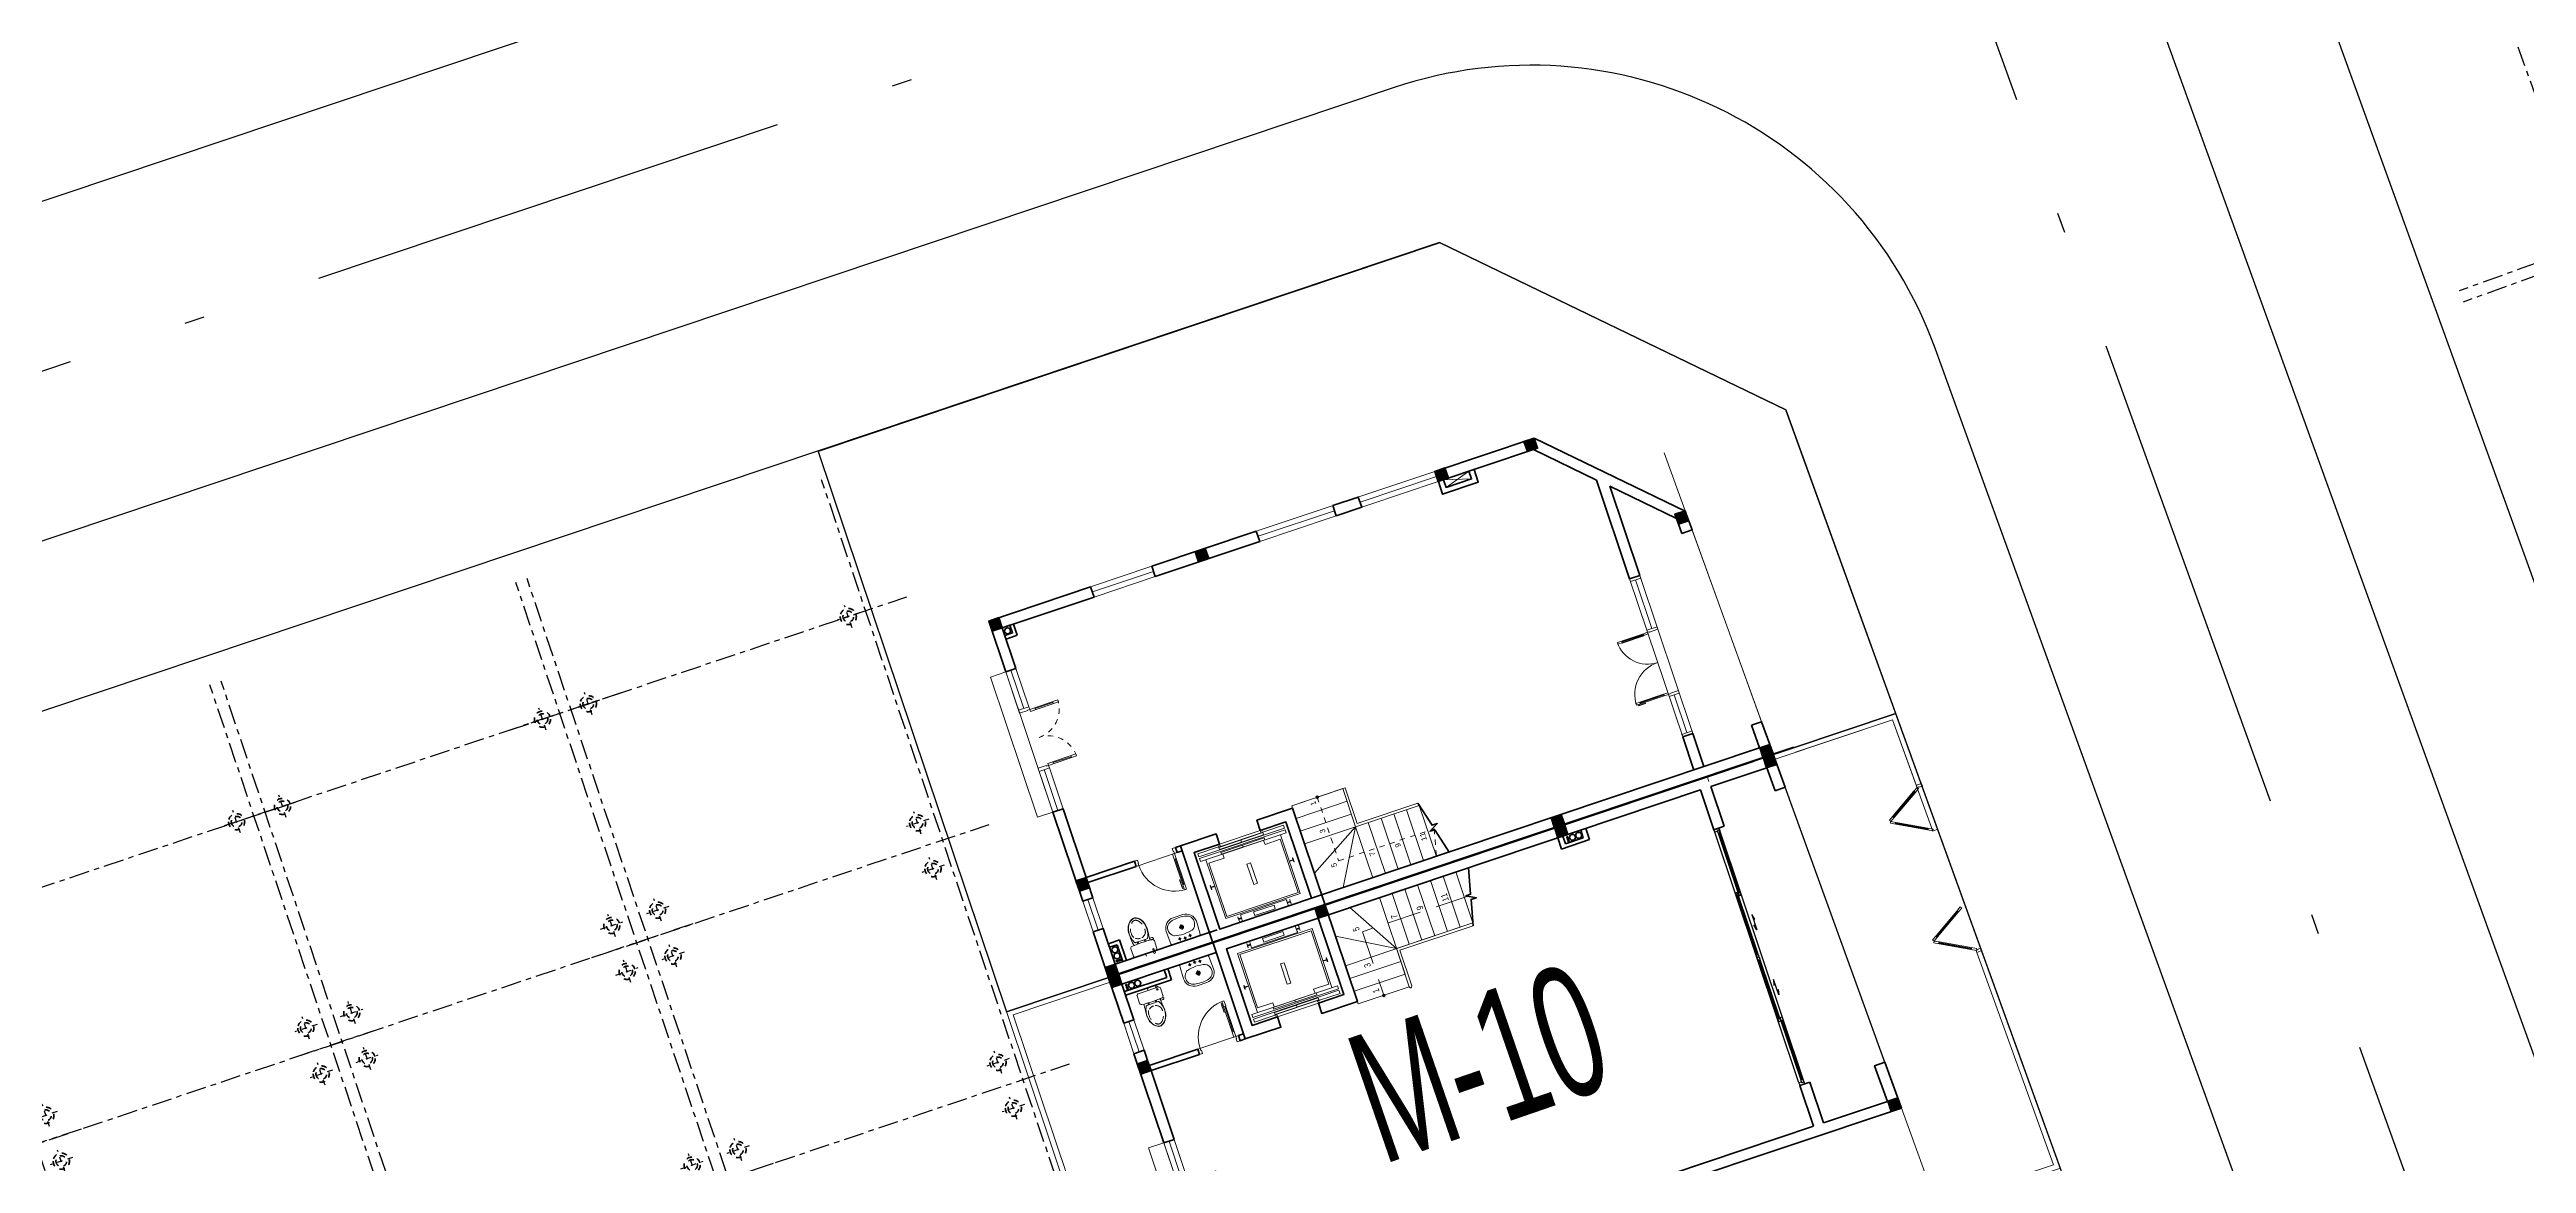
# Model space of a CAD drawing. Header units: metres. Extents: x 568006 to 1139366, y 2064802 to 4131555.
# Drawn here: x 569764.43 to 569810.5, y 2065996.9 to 2066017.63 of the extents above; entities that cross this region are included whole.
import ezdxf
from ezdxf.enums import TextEntityAlignment as Align
from ezdxf.xclip import XClip

# ---------------------------------------------------------------- set-up
doc = ezdxf.new("R2010")
doc.units = ezdxf.units.M
doc.header["$XCLIPFRAME"] = 0
for name, pattern in [('$AUDIT_BAD_LTYPE2', [0]), ('ACAD_ISO10W100', [18.5, 12, -3, 0.5, -3]), ('CENTER', [2, 1.25, -0.25, 0.25, -0.25]), ('CENTER2', [1.125, 0.75, -0.125, 0.125, -0.125]), ('HIDDEN', [0.375, 0.25, -0.125]), ('HIDDEN2', [0.1875, 0.125, -0.0625]), ('xref-thap C (mb tang 32-2)$0$HIDDEN', [0.375, 0.25, -0.125])]:
    doc.linetypes.add(name, pattern=pattern)
doc.layers.get('0').update_dxf_attribs({"linetype": 'CONTINUOUS'})
doc.layers.get('DEFPOINTS').update_dxf_attribs({"color": 152, "linetype": 'CONTINUOUS'})
for name, color, linetype, lineweight in [('-CONCRETE', 1, 'CONTINUOUS', 35), ('-DIM', 9, 'CONTINUOUS', 13), ('-DOOR', 137, 'CONTINUOUS', 9), ('-FURNITURE', 46, 'CONTINUOUS', 9), ('-HATCH', 8, 'CONTINUOUS', 5), ('-KH', 143, 'CONTINUOUS', 13), ('-LINE1', 7, 'CONTINUOUS', 18), ('-LINE2', 252, 'CONTINUOUS', 9), ('-TEXT', 7, 'CONTINUOUS', 15), ('-WALL', 4, 'CONTINUOUS', 35), ('A-KY HIEU', 34, 'CONTINUOUS', 20), ('E- RANH GIOI', 1, 'CENTER', 13), ('EC-Thiet bi', 8, 'CONTINUOUS', 25), ('hung-demlonha', 7, 'CONTINUOUS', 15)]:
    doc.layers.add(name, color=color, linetype=linetype, lineweight=lineweight)
for name, color, linetype in [('01.AXIS', 160, 'CENTER2'), ('APOLIC', 7, 'CONTINUOUS'), ('CDC.01.AXIS', 160, 'CENTER2'), ('datOlienke', 42, 'CONTINUOUS'), ('ghi_chu', 7, 'CONTINUOUS'), ('LogDg', 7, 'CONTINUOUS'), ('LoLK', 6, 'CONTINUOUS'), ('TimDg', 222, 'CONTINUOUS'), ('ViaHeS', 32, 'CONTINUOUS')]:
    doc.layers.add(name, color=color, linetype=linetype)
doc.styles.add('kieuchuDim', font='arial.ttf', dxfattribs={"width": 0.75})
doc.styles.add('QH1', font='arialbd.ttf', dxfattribs={"width": 0.8})
doc.styles.add('T1', font='', dxfattribs={"height": 200})
doc.styles.get('T1').set_extended_font_data('VNgeometric Light')

# ---------------------------------------------------------------- blocks, each defined once
blk = doc.blocks.new('A$C33BC4D2A')
at = {"layer": 'A-KY HIEU', "color": 0, "const_width": 1.022}
blk.add_lwpolyline([(14.345, -292.097), (14.345, -4.903), (414.985, -4.903), (414.985, -292.097)], close=True, dxfattribs=at)
at = {"layer": 'DEFPOINTS', "color": 125}
blk.add_lwpolyline([(0, -297), (420, -297), (420, 0), (0, 0)], close=True, dxfattribs=at)
blk = doc.blocks.new('A$C758D662A')
at = {"linetype": 'HIDDEN', "ltscale": 500}
for radius in [300, 200]:
    blk.add_circle((0, 0), radius, dxfattribs=at)
at = {"layer": 'CDC.01.AXIS', "ltscale": 200}
for p, q in [((437, 0), (-437, 0)), ((0, 437), (0, -437))]:
    blk.add_line(p, q, dxfattribs=at)
blk = doc.blocks.new('MAU M1SH')
at = {"layer": '01.AXIS', "ltscale": 500}
for p, q in [((-370, 15724), (-370, -2671)), ((5410, 15724), (5410, -2671)), ((-1468, 14700), (6323, 14700)), ((-1468, 9100), (6323, 9100)), ((-1468, 4400), (6323, 4400)), ((-1575, -100), (6216, -100))]:
    blk.add_line(p, q, dxfattribs=at)
at = {"xscale": 0.5, "yscale": 0.5, "zscale": 0.5}
for p in [(-30, 14700), (5070, 14700), (-30, 9550), (5070, 9550), (-30, 8650), (5070, 8650), (-30, 4850), (5070, 4850), (-30, 3950), (5070, 3950), (-30, -100), (5070, -100)]:
    blk.add_blockref('A$C758D662A', p, dxfattribs=at)
blk = doc.blocks.new('X-5M-DH-2-CORE$0$A$C75E80C28')
at = {"layer": '-LINE2', "linetype": 'Continuous', "ltscale": 2}
for p, q in [((-731, -149), (731, -149)), ((-731, -1305), (-731, -149)), ((-700, -179), (700, -179)), ((-700, -1225), (-700, -179)), ((-557, -113), (-560, -113)), ((-510, -22), (-510, -51)), ((-507, -22), (-510, -22)), ((-510, -109), (-510, -79)), ((-507, -22), (-507, -51)), ((-507, -109), (-507, -79)), ((-456, -57), (-501, -57)), ((-456, -60), (-501, -60)), ((-456, -70), (-501, -70)), ((-456, -73), (-501, -73)), ((-453, -63), (-453, -67)), ((-450, -63), (-450, -67)), ((450, -63), (450, -67)), ((453, -63), (453, -67)), ((456, -57), (501, -57)), ((456, -60), (501, -60)), ((456, -70), (501, -70)), ((456, -73), (501, -73)), ((457, -113), (460, -113)), ((507, -22), (510, -22)), ((507, -22), (507, -51)), ((507, -109), (507, -79)), ((510, -22), (510, -51)), ((510, -109), (510, -79)), ((700, -1225), (700, -179)), ((731, -1305), (731, -149)), ((840, -1305), (-840, -1305)), ((-840, -1365), (-840, -1305)), ((840, -1365), (-840, -1365)), ((-700, -1225), (-400, -1225)), ((425, -1309), (-425, -1309)), ((-425, -1343), (-425, -1309)), ((425, -1343), (-425, -1343)), ((-400, -1305), (-400, -1225)), ((0, -1309), (0, -1343)), ((700, -1225), (400, -1225)), ((400, -1305), (400, -1225)), ((425, -1343), (425, -1309)), ((840, -1365), (840, -1305)), ((840, -1395), (-840, -1395)), ((-840, -1395), (-840, -1455)), ((-840, -1455), (-435, -1455)), ((-435, -1450), (-435, -1460)), ((-435, -1450), (-400, -1450)), ((-435, -1460), (-425, -1460)), ((-435, -1490), (-435, -1500)), ((-435, -1490), (-425, -1490)), ((-435, -1500), (-400, -1500)), ((-433, -1452), (-433, -1458)), ((-433, -1452), (-402, -1452)), ((-433, -1458), (-425, -1458)), ((-433, -1492), (-433, -1498)), ((-433, -1492), (-425, -1492)), ((-433, -1498), (-402, -1498)), ((430, -1406), (-430, -1406)), ((-430, -1406), (-430, -1446)), ((430, -1446), (-430, -1446)), ((-425, -1458), (-425, -1460)), ((-425, -1490), (-425, -1492)), ((-402, -1452), (-402, -1498)), ((400, -1450), (-400, -1450)), ((-400, -1450), (-400, -1500)), ((0, -1406), (0, -1446)), ((400, -1450), (400, -1500)), ((435, -1450), (400, -1450)), ((435, -1500), (400, -1500)), ((402, -1452), (402, -1498)), ((433, -1452), (402, -1452)), ((433, -1498), (402, -1498)), ((433, -1458), (425, -1458)), ((425, -1458), (425, -1460)), ((435, -1460), (425, -1460)), ((425, -1490), (425, -1492)), ((435, -1490), (425, -1490)), ((433, -1492), (425, -1492)), ((430, -1406), (430, -1446)), ((433, -1452), (433, -1458)), ((433, -1492), (433, -1498)), ((435, -1450), (435, -1460)), ((840, -1455), (435, -1455)), ((435, -1490), (435, -1500)), ((840, -1395), (840, -1455))]:
    blk.add_line(p, q, dxfattribs=at)
for points in [[(-450, 0), (-450, -130), (450, -130), (450, 0)], [(-200, -29), (200, -29), (200, -101), (-200, -101)], [(-36, -584), (36, -584), (36, -984), (-36, -984)]]:
    blk.add_lwpolyline(points, close=True, dxfattribs=at)
for points in [[(-780, -789), (-751, -789, 0.414214), (-750, -788), (-750, -784), (-750, -780, 0.414214), (-751, -779), (-780, -779, -0.256978), (-784, -782), (-798, -782, -0.414214), (-801, -779), (-804, -750, 0.414214), (-807, -746), (-812, -746), (-812, -784), (-812, -822), (-807, -822, 0.414214), (-804, -818), (-801, -789, -0.414214), (-798, -786), (-784, -786, -0.256978), (-780, -789)], [(780, -789), (751, -789, -0.414214), (750, -788), (750, -784), (750, -780, -0.414214), (751, -779), (780, -779, 0.256978), (784, -782), (798, -782, 0.414214), (801, -779), (804, -750, -0.414214), (807, -746), (812, -746), (812, -784), (812, -822), (807, -822, -0.414214), (804, -818), (801, -789, 0.414214), (798, -786), (784, -786, 0.256978), (780, -789)]]:
    blk.add_lwpolyline(points, format="xyb", dxfattribs=at)
for centre, radius, start, end in [((-501, -51), 9.4, 180, 270), ((-501, -79), 9.4, 90, 180), ((-501, -51), 6.2, 180, 270), ((-501, -79), 6.2, 90, 180), ((-456, -63), 6.2, 360, 90), ((-456, -63), 3, 360, 90), ((-456, -67), 6.2, 270, 360), ((-456, -67), 3, 270, 360), ((456, -63), 6.2, 90, 180), ((456, -67), 6.2, 180, 270), ((456, -63), 3, 90, 180), ((456, -67), 3, 180, 270), ((501, -51), 6.2, 270, 360), ((501, -51), 9.4, 270, 360), ((501, -79), 9.4, 360, 90), ((501, -79), 6.2, 360, 90)]:
    blk.add_arc(centre, radius, start, end, dxfattribs=at)
blk = doc.blocks.new('A$C3F71457E')
at = {"layer": '-CONCRETE'}
blk.add_lwpolyline([(0, -100), (0, 400), (-1500, 400), (-1500, -1400), (0, -1400), (0, -900), (200, -900), (200, -1600), (-1700, -1600), (-1700, 600), (200, 600), (200, -100), (0, -100)], dxfattribs=at)
at = {"layer": '-LINE1'}
blk.add_line((0, -900), (0, -100), dxfattribs=at)
at = {"color": 2, "rotation": 90}
blk.add_blockref('X-5M-DH-2-CORE$0$A$C75E80C28', (-1500, -500), dxfattribs=at)
blk = doc.blocks.new('A$C18091ED7')
for p, q in [((-83, -267), (-83, -300)), ((-83, -278), (-83, -288)), ((-61, -290), (-83, -290)), ((-63, -265), (-81, -265)), ((-61, -267), (-61, -300)), ((0, -42), (0, 0)), ((61, -267), (61, -300)), ((61, -290), (83, -290)), ((63, -265), (81, -265)), ((83, -267), (83, -300)), ((83, -278), (83, -288)), ((146, -27), (179, -27)), ((146, -27), (146, -30)), ((146, -30), (166, -30)), ((153, -37), (146, -30)), ((152, 0), (152, -27)), ((152, 0), (179, 0)), ((153, -37), (166, -37)), ((153, -40), (153, -37)), ((153, -40), (178, -40)), ((153, -40), (178, -40)), ((153, -40), (153, -42)), ((165, -262), (165, -290)), ((185, -30), (166, -30)), ((178, -37), (166, -37)), ((168, -260), (228, -260)), ((168, -292), (207, -292)), ((185, -30), (178, -37)), ((178, -37), (178, -40)), ((178, -40), (178, -42)), ((179, 0), (179, -27)), ((179, -27), (185, -27)), ((185, -27), (185, -30)), ((231, -274), (231, -262))]:
    blk.add_line(p, q)
for points in [[(230, -219, -0.137407), (225, -235), (222, -241, -0.236081), (198, -255, -0.051961), (-198, -255, -0.236081), (-222, -241), (-225, -235, -0.137407), (-230, -219), (-230, -72, -0.198912), (-226, -63), (-209, -46, -0.198912), (-200, -42), (0, -42), (200, -42, -0.198912), (209, -46), (226, -63, -0.198912), (230, -72)], [(144, -619, -0.212405), (26, -734, -0.027685), (-1, -739, -0.022279), (-26, -734, -0.212405), (-144, -619, -0.142796), (-167, -428, -0.093005), (-128, -309, -0.256439), (-111, -300), (0, -300), (111, -300, -0.256439), (128, -309, -0.093005), (167, -428, -0.142796)]]:
    blk.add_lwpolyline(points, format="xyb", close=True)
at = {"linetype": 'xref-thap C (mb tang 32-2)$0$HIDDEN', "ltscale": 100}
blk.add_lwpolyline([(61, -669, -0.199031), (0, -699, -0.199031), (-61, -669, -0.218924), (-132, -478, -0.153791), (-112, -404, -0.236701), (0, -348, -0.236701), (112, -404, -0.153791), (132, -478, -0.218924)], format="xyb", close=True, dxfattribs=at)
blk.add_circle((166, -78), 13.9)
for centre, radius, start, end in [((-81, -267), 1.98, 90, 180), ((-63, -267), 1.98, 0, 90), ((63, -267), 1.98, 90, 180), ((81, -267), 1.98, 0, 90), ((168, -262), 2.47, 90, 180), ((168, -290), 2.47, 180, 270), ((207, -277), 15.5, 270, 306.4659), ((168, -225), 80.1, 306.4659, 320.3123), ((228, -274), 2.47, 320.3123, 0)]:
    blk.add_arc(centre, radius, start, end)
for points in [[(-156, -259), (-157, -267), (-164, -328), (-169, -385), (-184, -528), (-136, -679), (-50, -735), (-20, -741), (0, -744)], [(156, -259), (157, -267), (164, -328), (169, -385), (184, -528), (136, -679), (50, -735), (20, -741), (0, -744)]]:
    blk.add_open_spline(points, degree=3, knots=[130.613938, 130.613938, 130.613938, 130.613938, 152.852109, 311.129351, 417.703951, 561.383393, 697.692632, 710.812262, 710.812262, 710.812262, 710.812262])
blk = doc.blocks.new('*U286')
at = {"linetype": '$AUDIT_BAD_LTYPE2'}
for p, q in [((70, 100), (70, 600)), ((90, 600), (90, 100))]:
    blk.add_line(p, q, dxfattribs=at)
for points in [[(50, 600), (90, 600), (90, 700), (50, 700), (50, 600)], [(50, 603), (50, 100)], [(50, 100), (90, 100), (90, 0), (50, 0), (50, 100)]]:
    blk.add_lwpolyline(points)
for points in [[(118, 495), (118, 664), (90, 664), (90, 636), (113, 636), (113, 495)], [(0, 0), (50, 0), (50, -40), (60, -40), (60, -100), (0, -100)], [(800, 0), (750, 0), (750, -40), (740, -40), (740, -100), (800, -100)]]:
    blk.add_lwpolyline(points, close=True)
at = {"linetype": '$AUDIT_BAD_LTYPE2', "ltscale": 0.3}
blk.add_arc((50, 0), 700, 0, 90, dxfattribs=at)
blk = doc.blocks.new('C2')
at = {"layer": '-LINE1', "lineweight": 18}
blk.add_line((191910, -38809), (191841, -38737), dxfattribs=at)
at = {"ltscale": 100}
for p, q in [((191847, -38612), (191705, -38029)), ((191739, -38021), (191881, -38604)), ((191812, -37952), (192387, -38121)), ((192397, -38087), (191821, -37918))]:
    blk.add_line(p, q, dxfattribs=at)
for points in [[(191716, -37924), (191739, -38021), (191727, -38024), (191725, -38014), (191715, -38016), (191717, -38026), (191705, -38029), (191682, -37932)], [(191716, -37924), (191812, -37952), (191815, -37940), (191805, -37937), (191808, -37927), (191818, -37930), (191821, -37918), (191725, -37890)], [(192394, -38099), (192403, -38102), (192400, -38111), (192391, -38109), (192387, -38121), (192483, -38149), (192493, -38115), (192397, -38087)], [(191859, -38609), (191861, -38619), (191871, -38616), (191869, -38607), (191881, -38604), (191904, -38701), (191870, -38709), (191847, -38612)], [(191902, -38728), (191895, -38735), (191870, -38709), (191841, -38737), (191910, -38809), (191947, -38775)]]:
    blk.add_lwpolyline(points, close=True, dxfattribs=at)
at = {"color": 8, "ltscale": 100}
for points in [[(191715, -38016), (191725, -38014), (191871, -38616), (191861, -38619)], [(191808, -37927), (191805, -37937), (192400, -38111), (192403, -38102)]]:
    blk.add_lwpolyline(points, close=True, dxfattribs=at)
blk = doc.blocks.new('A$C5C575821')
at = {"layer": '-CONCRETE'}
h = blk.add_hatch(color=256, dxfattribs=at)
h.dxf.hatch_style = 1
h.paths.add_polyline_path([(0, 200), (0, 0), (200, 0), (200, 200)])
blk.add_lwpolyline([(0, 0), (200, 0), (200, 200), (0, 200)], close=True, dxfattribs=at)
blk = doc.blocks.new('*U268')
for p, q in [((-1110, 450), (-1150, 450)), ((-1110, 100), (-1150, 100)), ((-1130, 100), (-1130, 450)), ((-90, 450), (-50, 450)), ((-90, 100), (-50, 100)), ((-70, 100), (-70, 450))]:
    blk.add_line(p, q)
for points in [[(-1150, 0), (-1110, 0), (-1110, 550), (-1150, 550)], [(-50, 0), (-90, 0), (-90, 550), (-50, 550)], [(-1200, -200), (-1140, -200), (-1140, -40), (-1150, -40), (-1150, 0), (-1200, 0)], [(0, -200), (-60, -200), (-60, -40), (-50, -40), (-50, 0), (0, 0)]]:
    blk.add_lwpolyline(points, close=True)
at = {"linetype": 'HIDDEN', "ltscale": 0.1}
for centre, start, end in [((-1150, 0), 0, 90), ((-50, 0), 90, 180)]:
    blk.add_arc(centre, 550, start, end, dxfattribs=at)
blk = doc.blocks.new('A$C4ace49fd')
for p, q in [((167, 414), (224, 414)), ((195, 383), (195, 443)), ((249, 215), (342, 215)), ((267, 429), (324, 429)), ((295, 398), (295, 458)), ((295, 165), (295, 264)), ((367, 414), (424, 414)), ((395, 383), (395, 443))]:
    blk.add_line(p, q)
for points in [[(0, 200, 0.414214), (200, 0), (390, 0, 0.414214), (590, 200), (581, 446, 0.409799), (551, 475), (39, 475, 0.403607), (9, 446)], [(177, 40, 0.090773), (424, 43, 0.149887), (521, 96, 0.430722), (482, 321, 0.080637), (470, 327, 0.127732), (125, 329, 0.074208), (114, 325, 0.443092), (69, 96, 0.13364), (154, 46, 0.033617)]]:
    blk.add_lwpolyline(points, format="xyb", close=True)
for centre, radius in [((195, 414), 17.5), ((295, 215), 37.5), ((295, 215), 22.5), ((295, 215), 22.5), ((295, 429), 17.5), ((395, 414), 17.5)]:
    blk.add_circle(centre, radius)
blk = doc.blocks.new('*U182')
at = {"color": 8, "ltscale": 100}
for p, q in [((50, 100), (4969, 100)), ((50, 0), (4969, 0))]:
    blk.add_line(p, q, dxfattribs=at)
at = {"ltscale": 100}
for p, q in [((105, 45), (1245, 45)), ((1245, 10), (105, 10)), ((1315, 90), (2440, 90)), ((2440, 55), (1315, 55)), ((3704, 90), (2580, 90)), ((2580, 55), (3704, 55)), ((4914, 45), (3774, 45)), ((3774, 10), (4914, 10))]:
    blk.add_line(p, q, dxfattribs=at)
for points in [[(50, 100), (0, 100), (0, 0), (50, 0), (50, 10), (35, 10), (35, 45), (50, 45)], [(5019, 0), (4969, 0), (4969, 10), (4984, 10), (4984, 45), (4969, 45), (4969, 100), (5019, 100)]]:
    blk.add_lwpolyline(points, close=True)
for points in [[(105, 32), (95, 32), (95, 22), (105, 22), (105, 10), (35, 10), (35, 45), (105, 45)], [(1245, 90), (1315, 90), (1315, 77), (1305, 77), (1305, 67), (1315, 67), (1315, 55), (1245, 55)], [(1315, 10), (1245, 10), (1245, 22), (1255, 22), (1255, 32), (1245, 32), (1245, 45), (1315, 45)], [(2440, 67), (2450, 67), (2450, 77), (2440, 77), (2440, 90), (2510, 90), (2510, 55), (2440, 55)], [(2580, 67), (2570, 67), (2570, 77), (2580, 77), (2580, 90), (2510, 90), (2510, 55), (2580, 55)], [(3774, 90), (3704, 90), (3704, 77), (3714, 77), (3714, 67), (3704, 67), (3704, 55), (3774, 55)], [(3704, 10), (3774, 10), (3774, 22), (3764, 22), (3764, 32), (3774, 32), (3774, 45), (3704, 45)], [(4914, 32), (4924, 32), (4924, 22), (4914, 22), (4914, 10), (4984, 10), (4984, 45), (4914, 45)]]:
    blk.add_lwpolyline(points, close=True, dxfattribs=at)
at = {"color": 8, "ltscale": 100}
for points in [[(1255, 32), (1255, 22), (95, 22), (95, 32)], [(1305, 67), (1305, 77), (2450, 77), (2450, 67)], [(3714, 67), (3714, 77), (2570, 77), (2570, 67)], [(3764, 32), (3764, 22), (4924, 22), (4924, 32)]]:
    blk.add_lwpolyline(points, close=True, dxfattribs=at)
for points in [[(1822, -65), (1822, -90), (1722, -65), (2022, -65), (1922, -40), (1922, -65)], [(3197, -65), (3197, -90), (3297, -65), (2997, -65), (3097, -40), (3097, -65)]]:
    blk.add_lwpolyline(points)
blk = doc.blocks.new('A$C6C59402F')
at = {"layer": '-HATCH', "true_color": 0x8c8896}
h = blk.add_hatch(color=252, dxfattribs=at)
h.dxf.hatch_style = 1
edge = h.paths.add_edge_path()
edge.add_arc((7.05, 10.91), 0.0246, 0, 360)
at = {"layer": '-CONCRETE'}
for centre, radius in [((8.671, 15.388), 0.013), ((8.72, 15.297), 0.055), ((8.72, 15.177), 0.055), ((8.709, 15.388), 0.013), ((8.751, 15.388), 0.013), ((8.671, 6.738), 0.013), ((8.72, 6.647), 0.055), ((8.72, 6.527), 0.055), ((8.709, 6.738), 0.013), ((8.751, 6.738), 0.013)]:
    blk.add_circle(centre, radius, dxfattribs=at)
at = {"layer": '-DOOR'}
for p, q in [((5.75, 15.66), (3, 15.66)), ((2, 13.66), (2, 12.46)), ((2, 12.46), (2, 13.66)), ((2.1, 13.66), (2.1, 12.46)), ((2.1, 12.46), (2.1, 13.66)), ((2.2, 13.66), (2.2, 12.46)), ((2.2, 12.46), (2.2, 13.66)), ((2.099, 10.41), (2.1, 8.91)), ((2, 8.41), (2, 8.91)), ((2.199, 8.41), (2.199, 8.91)), ((2.1, 8.41), (2.1, 6.91))]:
    blk.add_line(p, q, dxfattribs=at)
for points in [[(3.8, 15.66), (3, 15.66), (3, 15.46), (3.8, 15.46)], [(5.75, 15.66), (5, 15.66), (5, 15.46), (5.75, 15.46)], [(7.5, 15.66), (8.1, 15.66), (8.1, 15.46), (7.5, 15.46)], [(2.199, 6.91), (2.2, 10.41), (2, 10.41), (1.999, 6.91)]]:
    blk.add_lwpolyline(points, close=True, dxfattribs=at)
for points in [[(3.8, 15.56), (3, 15.56)], [(5.75, 15.56), (5, 15.56)], [(8.1, 15.56), (7.5, 15.56)]]:
    blk.add_lwpolyline(points, dxfattribs=at)
at = {"layer": '-KH', "linetype": 'HIDDEN2', "ltscale": 5}
blk.add_lwpolyline([(8.3, 8.838), (8.3, 10.91), (7.075, 10.91)], dxfattribs=at)
at = {"layer": '-KH'}
blk.add_circle((7.05, 10.91), 0.0246, dxfattribs=at)
at = {"layer": '-LINE1'}
for p, q in [((7.05, 10.41), (7.05, 11.41)), ((7.05, 11.41), (7.1, 11.41)), ((7.3, 11.41), (7.3, 10.41)), ((7.55, 11.41), (7.55, 10.41)), ((7.8, 11.41), (7.8, 8.91)), ((7.8, 10.41), (8.377, 11.41)), ((7.8, 10.41), (8.8, 10.987)), ((7.8, 10.41), (7.05, 10.41)), ((7.75, 10.36), (7.05, 10.36)), ((7.3, 10.41), (8.8, 10.41)), ((7.75, 8.922), (7.75, 10.36)), ((7.8, 8.91), (7.8, 10.41)), ((7.8, 10.16), (8.8, 10.16)), ((7.8, 9.91), (8.8, 9.91)), ((7.8, 9.66), (8.8, 9.66)), ((7.8, 9.41), (8.8, 9.41)), ((7.8, 9.16), (8.8, 9.16)), ((7.8, 8.91), (8.8, 8.91)), ((9, 3.91), (8.9, 3.91)), ((4.301, 0.1), (4.298, 0.2))]:
    blk.add_line(p, q, dxfattribs=at)
blk.add_lwpolyline([(9, 0.21), (9, 17.66), (0, 17.66), (0, 0)], close=True, dxfattribs=at)
for points in [[(8.9, 15.66), (8.9, 17.56), (0.1, 17.56), (0.1, 0.102), (4.298, 0.2)], [(3, 15.66), (3, 15.96), (5.75, 15.96), (5.75, 15.66)], [(7.523, 0.276), (8.9, 0.308), (8.9, 2.61)]]:
    blk.add_lwpolyline(points, dxfattribs=at)
blk.add_arc((7.05, 10.385), 0.025, 90, 270, dxfattribs=at)
at = {"layer": '-LINE2'}
blk.add_line((7.2, 13.71), (7.2, 14.51), dxfattribs=at)
at = {"layer": '-WALL'}
for p, q in [((2, 15.66), (3, 15.66)), ((2, 13.66), (2, 15.66)), ((2.2, 15.46), (3, 15.46)), ((2.2, 13.66), (2.2, 15.46)), ((3, 15.66), (3, 15.46)), ((5.75, 15.66), (7.5, 15.66)), ((5.75, 15.46), (5.75, 15.66)), ((5.75, 15.46), (7.1, 15.46)), ((7.1, 14.51), (7.1, 15.46)), ((7.2, 15.46), (7.5, 15.46)), ((7.2, 14.51), (7.2, 15.46)), ((7.5, 15.66), (7.5, 15.46)), ((8.1, 15.66), (8.1, 15.46)), ((8.1, 15.66), (9, 15.66)), ((8.1, 15.46), (8.8, 15.46)), ((8.58, 14.56), (8.58, 15.46)), ((8.65, 14.63), (8.65, 15.46)), ((8.8, 15.46), (8.8, 13.61)), ((9, 15.66), (9, 2.615)), ((7.2, 14.51), (7.1, 14.51)), ((8.58, 14.56), (8.8, 14.56)), ((8.65, 14.63), (8.8, 14.63)), ((2, 13.66), (2.2, 13.66)), ((7.1, 13.61), (7.1, 13.71)), ((7.2, 13.71), (7.1, 13.71)), ((7.2, 13.61), (7.2, 13.71)), ((2, 12.46), (2, 10.41)), ((2, 12.46), (2.2, 12.46)), ((2.2, 12.46), (2.2, 10.41)), ((8.8, 11.41), (8.8, 4.11)), ((2.199, 10.41), (2, 10.41)), ((2, 10.41), (2.2, 10.41)), ((2.199, 6.91), (1.999, 6.91)), ((2, 2.452), (2, 6.91)), ((2, 6.91), (2.2, 6.91)), ((2.2, 4.11), (2.2, 6.91)), ((8.58, 6.36), (8.58, 6.91)), ((8.58, 6.91), (8.8, 6.91)), ((8.65, 6.46), (8.65, 6.81)), ((8.65, 6.46), (8.8, 6.46)), ((8.58, 6.36), (8.8, 6.36)), ((3, 4.11), (2.2, 4.11)), ((3, 3.91), (2.2, 3.91)), ((2.2, 2.657), (2.2, 3.91)), ((3, 3.91), (3, 4.11)), ((8.8, 4.11), (8.019, 4.11)), ((8.019, 3.91), (8.019, 4.11)), ((8.019, 4.11), (8.019, 3.91)), ((8.8, 3.91), (8.019, 3.91)), ((8.8, 3.91), (8.8, 2.81)), ((8.345, 2.8), (8.8, 2.81)), ((8.35, 2.6), (9, 2.615))]:
    blk.add_line(p, q, dxfattribs=at)
at = {"layer": '-WALL', "color": 250}
for p, q in [((2.2, 8.91), (2, 8.91)), ((2.2, 8.41), (2, 8.41))]:
    blk.add_line(p, q, dxfattribs=at)
at = {"layer": '-WALL'}
blk.add_lwpolyline([(2, 8.91), (2.2, 8.91), (2.2, 8.41), (2, 8.41)], close=True, dxfattribs=at)
for points in [[(7.75, 8.922), (8.226, 8.803), (8.226, 8.702), (8.32, 8.874), (8.32, 8.78), (8.8, 8.66)], [(8.65, 6.81), (8.8, 6.81)], [(8.35, 2.6), (8.345, 2.8)], [(2, 2.452), (2.91, 2.473), (2.905, 2.673), (2.2, 2.657)]]:
    blk.add_lwpolyline(points, dxfattribs=at)
at = {"layer": 'EC-Thiet bi'}
blk.add_lwpolyline([(2.65, 2.467), (8.35, 2.6)], dxfattribs=at)
at = {"layer": '-DOOR'}
for name, p, xscale, yscale, zscale, rotation in [('*U268', (5, 15.46), -0.001, 0.001, 0.001, 180), ('*U286', (7.2, 13.71), -0.001, 0.001, 0.001, 269.9999999899506), ('C2', (-111.541, 157.95), 0.0009999999999999994, 0.0009999999999999994, 0.0009999999999999994, 317.706486857325), ('C2', (115.959, 163.258), -0.001, 0.001, 0.001, 44.96683109927837)]:
    blk.add_blockref(name, p, dxfattribs=dict(at, xscale=xscale, yscale=yscale, zscale=zscale, rotation=rotation))
at = {"layer": '-FURNITURE', "yscale": 0.001, "zscale": 0.001, "rotation": 270}
for name, p, xscale in [('A$C18091ED7', (8.574, 15.034), 0.001), ('A$C4ace49fd', (8.325, 13.754), -0.001)]:
    blk.add_blockref(name, p, dxfattribs=dict(at, xscale=xscale))
at = {"layer": '-WALL', "xscale": 0.001, "yscale": 0.001, "zscale": 0.001}
for p in [(2, 15.46), (7.1, 15.46), (8.8, 15.46), (2, 11.41), (8.8, 11.41), (2, 6.71), (8.8, 6.71), (8.8, 2.615), (2, 2.452)]:
    blk.add_blockref('A$C5C575821', p, dxfattribs=at)
at = {"layer": '-WALL', "xscale": 0.001, "yscale": 0.001, "zscale": 0.001, "rotation": 180}
blk.add_blockref('A$C3F71457E', (7.3, 12.01), dxfattribs=at)
at = {"layer": 'EC-Thiet bi', "xscale": 0.001, "yscale": 0.001, "zscale": 0.001}
blk.add_blockref('*U182', (3, 4.01), dxfattribs=at)
at = {"layer": 'DEFPOINTS', "style": 'T1', "width": 0.7}
for s, p in [('1', (7.139, 10.962)), ('3', (7.639, 10.962)), ('5', (8.342, 10.946)), ('7', (8.342, 10.196)), ('9', (8.342, 9.696)), ('11', (8.342, 9.196))]:
    blk.add_text(s, height=0.12, dxfattribs=at).set_placement(p)
blk = doc.blocks.new('*U181')
for points in [[(22, 564), (22, 734), (50, 734), (50, 706), (27, 706), (27, 564)], [(0, 0), (50, 0), (50, -40), (60, -40), (60, -246), (0, -246)], [(1599, 0), (1549, 0), (1549, -40), (1539, -40), (1539, -246), (1599, -246)]]:
    blk.add_lwpolyline(points, close=True)
for points in [[(50, 670), (90, 670), (90, 770), (50, 770), (50, 670)], [(50, 673), (50, 100)], [(1549, 629), (1509, 629), (1509, 729), (1549, 729), (1549, 629)], [(1549, 632), (1549, 100)], [(50, 100), (90, 100), (90, 0), (50, 0), (50, 100)], [(1549, 100), (1509, 100), (1509, 0), (1549, 0), (1549, 100)]]:
    blk.add_lwpolyline(points)
at = {"ltscale": 0.3}
for points in [[(820, 0, 0.414214), (50, 770, 0.414214)], [(820, 0, -0.414214), (1549, 729, -0.414214)]]:
    blk.add_lwpolyline(points, format="xyb", dxfattribs=at)
at = {"layer": 'APOLIC', "linetype": '$AUDIT_BAD_LTYPE2'}
for p, q in [((70, 100), (70, 670)), ((90, 670), (90, 100)), ((1509, 629), (1509, 100)), ((1529, 100), (1529, 629))]:
    blk.add_line(p, q, dxfattribs=at)
blk = doc.blocks.new('M15')
at = {"layer": '-HATCH', "true_color": 0x8c8896}
h = blk.add_hatch(color=252, dxfattribs=at)
h.dxf.hatch_style = 1
edge = h.paths.add_edge_path()
edge.add_arc((1949, 10695), 24.6, 0, 360)
at = {"layer": '-CONCRETE'}
for centre, radius in [((243, 15197, 0), 13), ((334, 15166, 0), 55), ((455, 15166, 0), 55), ((6715, 15171, 0), 55), ((243, 15155, 0), 13), ((243, 15117, 0), 13)]:
    blk.add_circle(centre, radius, dxfattribs=at)
at = {"layer": '-DOOR'}
for p, q in [((3250, 15446), (6000, 15446)), ((6800, 13446), (6800, 12246)), ((6800, 12246), (6800, 13446)), ((6900, 13446), (6900, 12246)), ((6900, 12246), (6900, 13446)), ((7000, 13446), (7000, 12246)), ((7000, 12246), (7000, 13446)), ((6901, 10196), (6900, 8695)), ((6801, 8196), (6801, 8696)), ((7000, 8196), (7000, 8696)), ((6900, 8195), (6900, 6696)), ((3950, 3896), (850, 3896)), ((3950, 3696), (850, 3696)), ((1643, 3796), (900, 3796)), ((3900, 3796), (2943, 3796))]:
    blk.add_line(p, q, dxfattribs=at)
for points in [[(1500, 15446), (900, 15446), (900, 15246), (1500, 15246)], [(3250, 15446), (4050, 15446), (4050, 15246), (3250, 15246)], [(5250, 15446), (6000, 15446), (6000, 15246), (5250, 15246)], [(6801, 6696), (6800, 10196), (7000, 10196), (7001, 6696)], [(900, 3696), (850, 3696), (850, 3896), (900, 3896)], [(3900, 3696), (3950, 3696), (3950, 3896), (3900, 3896)]]:
    blk.add_lwpolyline(points, close=True, dxfattribs=at)
for points in [[(900, 15346), (1500, 15346)], [(3250, 15346), (4050, 15346)], [(5250, 15346), (6000, 15346)]]:
    blk.add_lwpolyline(points, dxfattribs=at)
at = {"layer": '-FURNITURE'}
for points in [[(6650, 6592), (6800, 6092)], [(6650, 6092), (6800, 6592)]]:
    blk.add_lwpolyline(points, dxfattribs=at)
at = {"layer": '-HATCH'}
blk.add_line((1800, 13496), (1800, 14296), dxfattribs=at)
at = {"layer": '-KH', "linetype": 'HIDDEN2', "ltscale": 5}
blk.add_line((700, 8820), (200, 8945), dxfattribs=at)
blk.add_lwpolyline([(1949, 10695), (700, 10695), (700, 8820)], dxfattribs=at)
at = {"layer": '-KH'}
blk.add_circle((1949, 10695), 24.6, dxfattribs=at)
at = {"layer": '-LINE1'}
for p, q in [((1200, 10195), (623, 11195)), ((1200, 11195), (1200, 10195)), ((1450, 10195), (1450, 11195)), ((1450, 11195), (1450, 10195)), ((1700, 10195), (1700, 11195)), ((1700, 11195), (1700, 10195)), ((1900, 11195), (1949, 11195)), ((1949, 10195), (1949, 11195)), ((1949, 11195), (1949, 10145)), ((1200, 10195), (200, 10772)), ((1200, 8945), (1200, 10195)), ((1200, 10195), (1949, 10195)), ((1250, 8958), (1250, 10145)), ((1250, 10145), (1949, 10145))]:
    blk.add_line(p, q, dxfattribs=at)
at = {"layer": '-LINE1', "lineweight": 18}
for p, q in [((1200, 10195), (200, 10195)), ((1200, 9945), (200, 9945)), ((1200, 9695), (200, 9695)), ((1200, 9445), (200, 9445)), ((1200, 9195), (200, 9195)), ((1200, 8945), (200, 8945)), ((200, 8695), (200, 8695))]:
    blk.add_line(p, q, dxfattribs=at)
at = {"layer": '-LINE1'}
blk.add_lwpolyline([(6000, 15446), (6000, 15746), (3250, 15746), (3250, 15446)], dxfattribs=at)
at = {"layer": '-LINE2'}
blk.add_line((3950, 3696), (850, 3696), dxfattribs=at)
blk.add_lwpolyline([(650, 2416), (4445, 2504)], dxfattribs=at)
at = {"layer": '-WALL'}
for p, q in [((0, 15446), (900, 15446)), ((0, 2801), (0, 15446)), ((200, 15246), (900, 15246)), ((200, 13346), (200, 15246)), ((530, 15096), (530, 15246)), ((600, 15026), (600, 15246)), ((900, 15246), (900, 15446)), ((1500, 15446), (3250, 15446)), ((1500, 15246), (1500, 15446)), ((1500, 15246), (1800, 15246)), ((1800, 14296), (1800, 15246)), ((1900, 15246), (3250, 15246)), ((1900, 14296), (1900, 15246)), ((3250, 15246), (3250, 15446)), ((6000, 15446), (7000, 15446)), ((6000, 15446), (6000, 15246)), ((6000, 15246), (6800, 15246)), ((6580, 15026), (6580, 15246)), ((6650, 15096), (6650, 15246)), ((530, 15096), (200, 15096)), ((600, 15026), (200, 15026)), ((6580, 15026), (6800, 15026)), ((6650, 15096), (6800, 15096)), ((1800, 14296), (1900, 14296)), ((200, 13396), (200, 13246)), ((1800, 13496), (1900, 13496)), ((1800, 13396), (1800, 13496)), ((6800, 12246), (6800, 10196)), ((7000, 12246), (6800, 12246)), ((7000, 12246), (7000, 10196)), ((200, 11496), (200, 2605)), ((7000, 10196), (6800, 10196)), ((6801, 10196), (7000, 10196)), ((6800, 6696), (6800, 4826)), ((7000, 6696), (6800, 6696)), ((6801, 6696), (7001, 6696)), ((7000, 6696), (7000, 4745)), ((4819, 2513), (7000, 4745)), ((5891, 3896), (6800, 4826)), ((850, 3896), (200, 3896)), ((850, 3696), (200, 3696)), ((850, 3696), (850, 3896)), ((5891, 3896), (3950, 3896)), ((3950, 3696), (3950, 3896)), ((5701, 3696), (3950, 3696)), ((4739, 2711), (5701, 3696)), ((650, 2416), (0, 2401)), ((200, 2605), (650, 2616)), ((650, 2616), (650, 2416)), ((4445, 2704), (4739, 2711)), ((4819, 2513), (4445, 2504))]:
    blk.add_line(p, q, dxfattribs=at)
at = {"layer": '-WALL', "color": 250}
for p, q in [((6800, 8695), (7000, 8695)), ((6800, 8195), (7000, 8195))]:
    blk.add_line(p, q, dxfattribs=at)
at = {"layer": '-WALL'}
for points in [[(6800, 15096), (6800, 15246), (6650, 15246), (6650, 15096)], [(7000, 8695), (6800, 8695), (6800, 8195), (7000, 8195)]]:
    blk.add_lwpolyline(points, close=True, dxfattribs=at)
for points in [[(6800, 15246), (6800, 13446), (7000, 13446), (7000, 15446)], [(1900, 13496), (1900, 13396)], [(1250, 8958), (774, 8838), (774, 8737), (680, 8909), (680, 8815), (200, 8695)], [(6800, 6692), (6550, 6692), (6550, 5992), (6800, 5992)], [(6800, 6592), (6650, 6592), (6650, 6092), (6800, 6092)], [(4445, 2504), (4445, 2704)]]:
    blk.add_lwpolyline(points, dxfattribs=at)
at = {"layer": 'LoLK'}
blk.add_lwpolyline([(6001, 140), (11000, 5256), (11000, 17446), (0, 17446), (0, 0)], close=True, dxfattribs=at)
at = {"layer": '-DOOR'}
for name, p, rotation in [('*U268', (4050, 15246), 180), ('*U286', (1800, 13496), 90.00000000000001)]:
    blk.add_blockref(name, p, dxfattribs=dict(at, rotation=rotation))
at = {"layer": '-DOOR', "xscale": 0.8130081300813009, "yscale": 0.8130081300813009, "zscale": 0.8130081300813009}
blk.add_blockref('*U181', (1643, 3896), dxfattribs=at)
at = {"layer": '-FURNITURE', "xscale": -1, "rotation": 90}
blk.add_blockref('A$C18091ED7', (158, 14649), dxfattribs=at)
at = {"layer": '-FURNITURE', "rotation": 90.00000000000001}
blk.add_blockref('A$C4ace49fd', (675, 13562), dxfattribs=at)
at = {"layer": '-WALL', "xscale": -1}
for p in [(200, 15246), (1900, 15246), (7000, 15246), (7000, 11196), (200, 6496), (7000, 6495), (7000, 4745), (200, 2401), (4825, 2513)]:
    blk.add_blockref('A$C5C575821', p, dxfattribs=at)
at = {"layer": '-WALL', "xscale": -1, "rotation": 180}
blk.add_blockref('A$C3F71457E', (1700, 11796), dxfattribs=at)
at = {"layer": '-TEXT', "style": 'T1'}
for s, p in [('5', (613, 10753)), ('3', (1282, 10753)), ('1', (1824, 10753)), ('7', (581, 10010)), ('9', (586, 9510)), ('11', (547, 9010))]:
    blk.add_text(s, height=100, rotation=0, dxfattribs=at).set_placement(p)
blk = doc.blocks.new('tmbc_khub')
at = {"layer": '-CONCRETE'}
for centre, radius in [((-137.729, 306.4), 0.013), ((-137.716, 306.36), 0.013), ((-137.703, 306.324), 0.013), ((-137.633, 306.399), 0.055), ((-137.519, 306.438), 0.055)]:
    blk.add_circle(centre, radius, dxfattribs=at)
at = {"layer": '-DIM', "color": 6}
for p, q in [((-125.469, 317.12), (-115.257, 288.886)), ((-127.726, 316.304), (-117.514, 288.07))]:
    blk.add_line(p, q, dxfattribs=at)
at = {"layer": '-LINE1'}
blk.add_line((-122.636, 309.301), (-122.73, 309.267), dxfattribs=at)
blk.add_lwpolyline([(-122.73, 309.267), (-123.48, 311.339), (-125.283, 310.734)], dxfattribs=at)
at = {"layer": '-WALL'}
for p, q in [((-138.066, 306.549), (-125.319, 310.827)), ((-137.879, 305.991), (-138.066, 306.549))]:
    blk.add_line(p, q, dxfattribs=at)
at = {"layer": 'datOlienke'}
for points in [[(-79.746, 240.681), (-86.187, 243.793), (-128.492, 360.759), (-125.49, 367.161), (-97.279, 377.365), (-90.876, 374.364), (-48.255, 256.522), (-51.294, 250.23)], [(-229.275, 245.35), (-118.297, 282.594), (-115.257, 288.887), (-125.465, 317.108), (-131.905, 320.219), (-240.21, 283.873), (-243.585, 277.472), (-235.381, 248.569)]]:
    blk.add_lwpolyline(points, close=True, dxfattribs=at)
at = {"layer": 'LogDg'}
for points in [[(-126.511, 369.982), (-95.478, 381.206, -0.414214), (-85.234, 376.404), (-42.629, 258.608, -0.421043), (-47.607, 248.303), (-78.9, 237.801, -0.407417), (-88.969, 242.664), (-131.313, 359.738, -0.414214)], [(-257.198, 332.95), (-146.889, 363.457, -0.391769), (-137.233, 358.467), (-130.167, 338.931, -0.421043), (-135.145, 328.625), (-245.155, 291.707, -0.428104), (-255.396, 297.106), (-262.762, 323.055, -0.416202)]]:
    blk.add_lwpolyline(points, format="xyb", close=True, dxfattribs=at)
blk.add_lwpolyline([(-122.683, 318.237, 0.407417), (-132.751, 323.1), (-244.231, 285.688, 0.400458), (-249.381, 275.919), (-241.18, 247.027, 0.428104), (-230.939, 241.627), (-117.454, 279.712, 0.421043), (-112.476, 290.018), (-122.683, 318.237)], format="xyb", dxfattribs=at)
at = {"layer": 'TimDg', "linetype": 'ACAD_ISO10W100', "ltscale": 0.75}
for points in [[(-88.135, 231.537), (-175.4, 472.813)], [(-257.98, 284.238), (-123.517, 329.363)]]:
    blk.add_lwpolyline(points, dxfattribs=at)
at = {"layer": 'ViaHeS'}
for points in [[(-79.746, 240.681), (-86.187, 243.793), (-128.492, 360.759), (-125.49, 367.161), (-97.279, 377.365), (-90.876, 374.364), (-48.255, 256.522), (-51.294, 250.23)], [(-229.275, 245.35), (-118.297, 282.594), (-115.257, 288.887), (-125.465, 317.108), (-131.905, 320.219), (-240.21, 283.873), (-243.585, 277.472), (-235.381, 248.569)]]:
    blk.add_lwpolyline(points, close=True, dxfattribs=at)
at = {"layer": '-DIM', "color": 6, "rotation": 108.5515203393281}
blk.add_blockref('A$C6C59402F', (-120.356, 302.999), dxfattribs=at)
at = {"layer": '-WALL'}
for p, xscale, yscale, zscale, rotation in [((-110.555, 320.575), -0.0009999999999999998, 0.0009999999999999998, 0.0009999999999999998, 289.8842791169554), ((-110.229, 319.671), 0.0009999999999999998, 0.0009999999999999998, 0.0009999999999999998, 289.8842786118624), ((-147.676, 311.552), -0.001, 0.001, 0.001, 198.5514997182336), ((-148.586, 311.246), 0.0009999999999999992, 0.0009999999999999992, 0.0009999999999999992, 198.5514996331912), ((-159.052, 307.734), -0.001, 0.001, 0.001, 198.5514997182336), ((-159.962, 307.428), 0.0009999999999999992, 0.0009999999999999992, 0.0009999999999999992, 198.5514996331912)]:
    blk.add_blockref('MAU M1SH', p, dxfattribs=dict(at, xscale=xscale, yscale=yscale, zscale=zscale, rotation=rotation))
at = {"layer": 'datOlienke', "xscale": 0.001, "yscale": 0.001, "zscale": 0.001, "rotation": 108.5514997339487}
blk.add_blockref('M15', (-123.42, 311.454), dxfattribs=at)
at = {"layer": 'ghi_chu', "lineweight": -2, "style": 'kieuchuDim', "width": 0.6}
blk.add_text('M-10', height=2.43, rotation=19, dxfattribs=at).set_placement((-132.97, 303.057))
at = {"layer": 'hung-demlonha', "color": 7, "ltscale": 5, "style": 'QH1', "width": 0.65}
for tag, p in [('BT04', (-109.598, 191.643)), ('BT06', (-305.798, 171.199)), ('BT05', (-282.572, 137.244))]:
    blk.add_attdef(tag, text='', height=3.96, rotation=0, dxfattribs=at).set_placement(p, align=Align.CENTER)

msp = doc.modelspace()

# ---------------------------------------------------------------- block references
at = {"layer": 'E- RANH GIOI', "extrusion": (-2.4685e-06, 4.62064e-06, 1), "xscale": 2.114336868039268, "yscale": 2.114336868039268, "zscale": 2.114336868039268}
msp.add_blockref('A$C33BC4D2A', (569313.502, 2066206.266, 8.139), dxfattribs=at)

# ---------------------------------------------------------------- next in the draw order: block references
at = {"layer": 'ghi_chu'}
ref = msp.add_blockref('tmbc_khub', (569922.191, 2065693.817), dxfattribs=at)
XClip(ref).set_block_clipping_path([(-391.9901366149, 0), (0, 477.830198009)])

doc.saveas('drawing.dxf')
